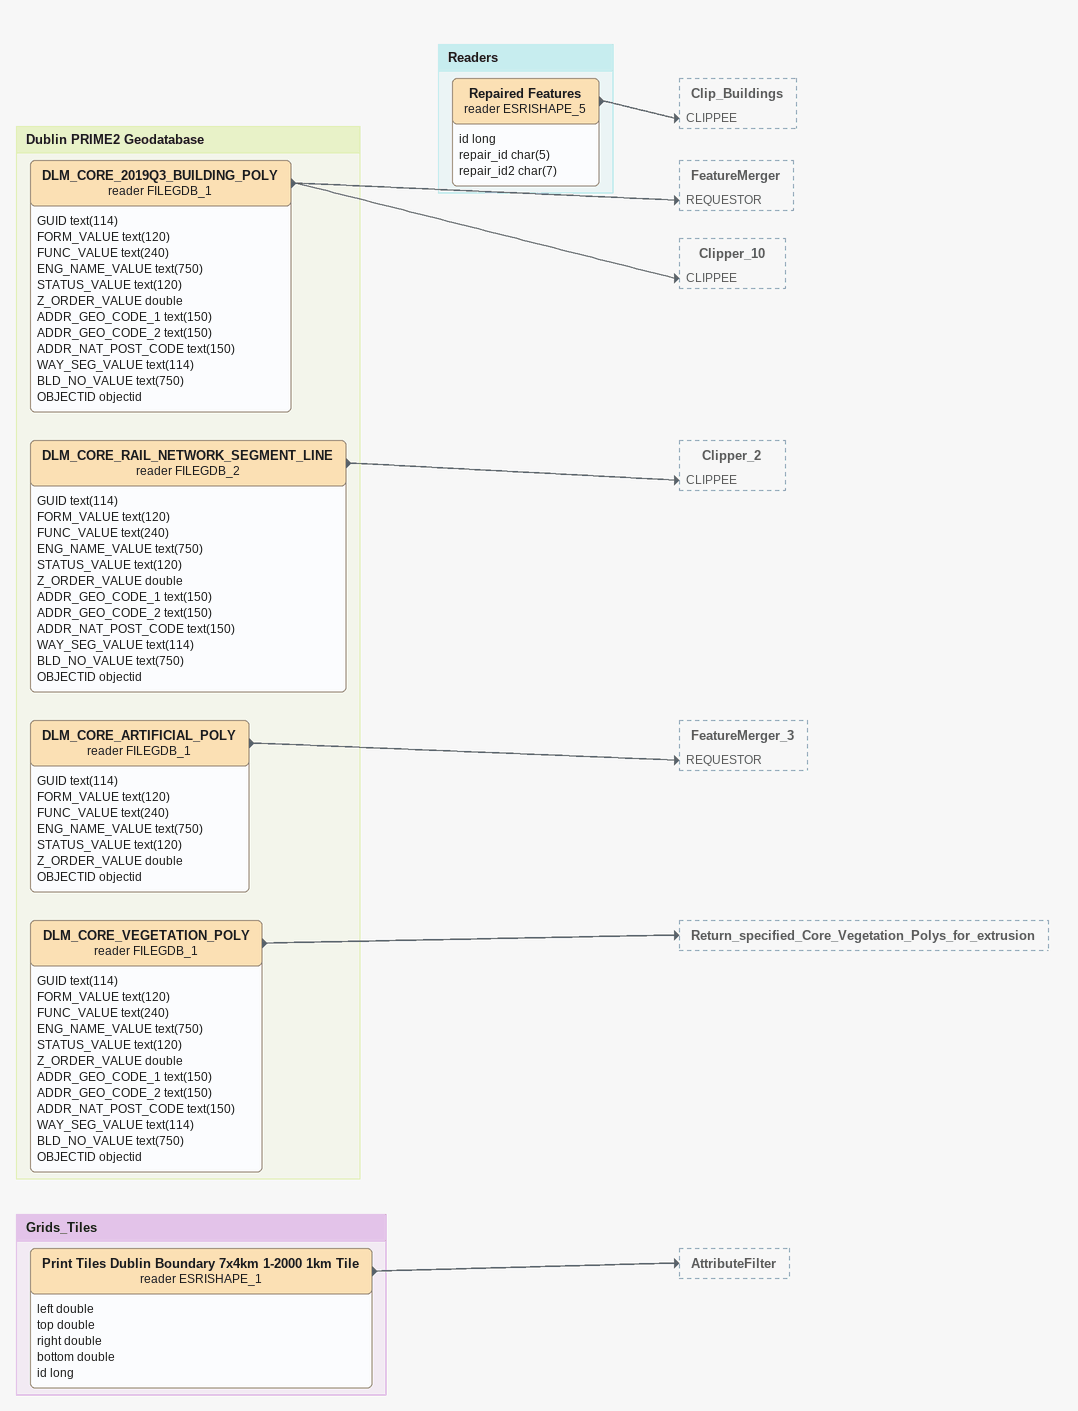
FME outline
Bookmark: Dublin PRIME2 Geodatabase
DLM_CORE_RAIL_NETWORK_SEGMENT_LINE (reader FILEGDB_2)
    attributes: GUID text(114), FORM_VALUE text(120), FUNC_VALUE text(240), ENG_NAME_VALUE text(750), STATUS_VALUE text(120), Z_ORDER_VALUE double, ADDR_GEO_CODE_1 text(150), ADDR_GEO_CODE_2 text(150), ADDR_NAT_POST_CODE text(150), WAY_SEG_VALUE text(114), BLD_NO_VALUE text(750), OBJECTID objectid
    -> Clipper_2 [CLIPPEE]
DLM_CORE_2019Q3_BUILDING_POLY (reader FILEGDB_1)
    attributes: GUID text(114), FORM_VALUE text(120), FUNC_VALUE text(240), ENG_NAME_VALUE text(750), STATUS_VALUE text(120), Z_ORDER_VALUE double, ADDR_GEO_CODE_1 text(150), ADDR_GEO_CODE_2 text(150), ADDR_NAT_POST_CODE text(150), WAY_SEG_VALUE text(114), BLD_NO_VALUE text(750), OBJECTID objectid
    -> FeatureMerger [REQUESTOR]
    -> Clipper_10 [CLIPPEE]
DLM_CORE_ARTIFICIAL_POLY (reader FILEGDB_1)
    attributes: GUID text(114), FORM_VALUE text(120), FUNC_VALUE text(240), ENG_NAME_VALUE text(750), STATUS_VALUE text(120), Z_ORDER_VALUE double, OBJECTID objectid
    -> FeatureMerger_3 [REQUESTOR]
DLM_CORE_VEGETATION_POLY (reader FILEGDB_1)
    attributes: GUID text(114), FORM_VALUE text(120), FUNC_VALUE text(240), ENG_NAME_VALUE text(750), STATUS_VALUE text(120), Z_ORDER_VALUE double, ADDR_GEO_CODE_1 text(150), ADDR_GEO_CODE_2 text(150), ADDR_NAT_POST_CODE text(150), WAY_SEG_VALUE text(114), BLD_NO_VALUE text(750), OBJECTID objectid
    -> Return_specified_Core_Vegetation_Polys_for_extrusion

Bookmark: Grids_Tiles
Print Tiles Dublin Boundary 7x4km 1-2000 1km Tile (reader ESRISHAPE_1)
    attributes: left double, top double, right double, bottom double, id long
    -> AttributeFilter

Bookmark: Readers
Repaired Features (reader ESRISHAPE_5)
    attributes: id long, repair_id char(5), repair_id2 char(7)
    -> Clip_Buildings [CLIPPEE]
